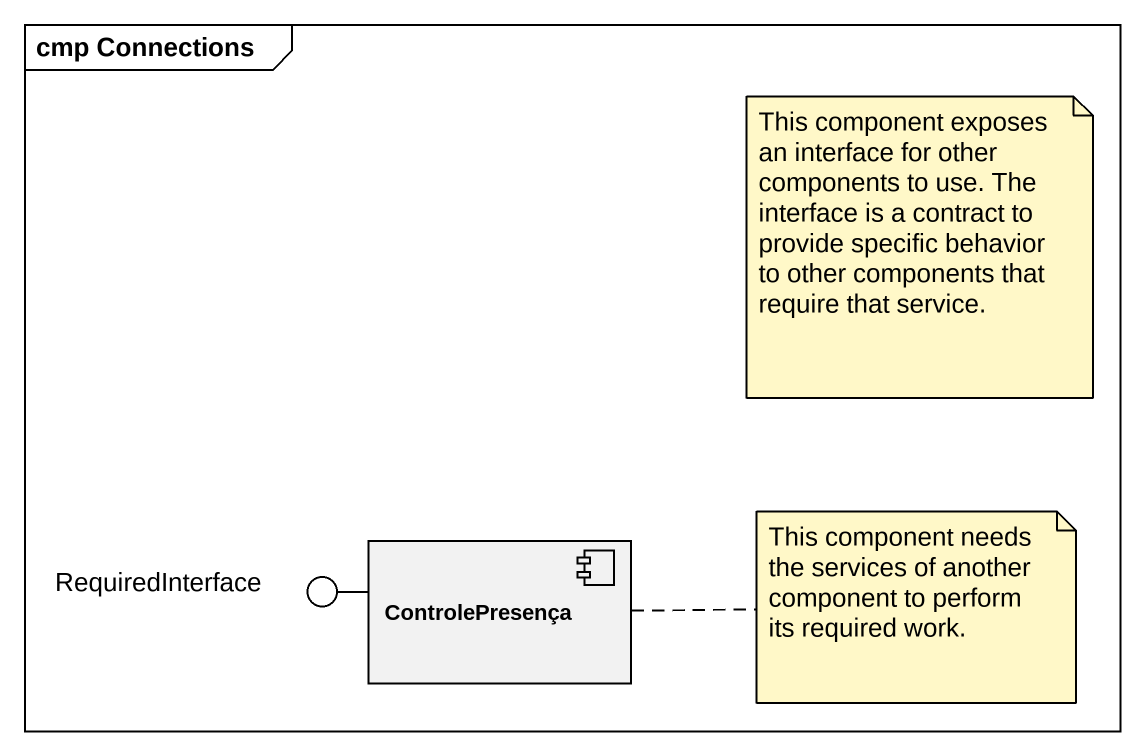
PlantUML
@startuml
mainframe cmp Connections
component ControlePresença
() RequiredInterface
ControlePresença -left- RequiredInterface
note as N1
  This component exposes an interface for other components to use. The interface is a contract to provide specific behavior to other components that require that service.
end note
note right of ControlePresença : This component needs the services of another component to perform its required work.
@enduml
